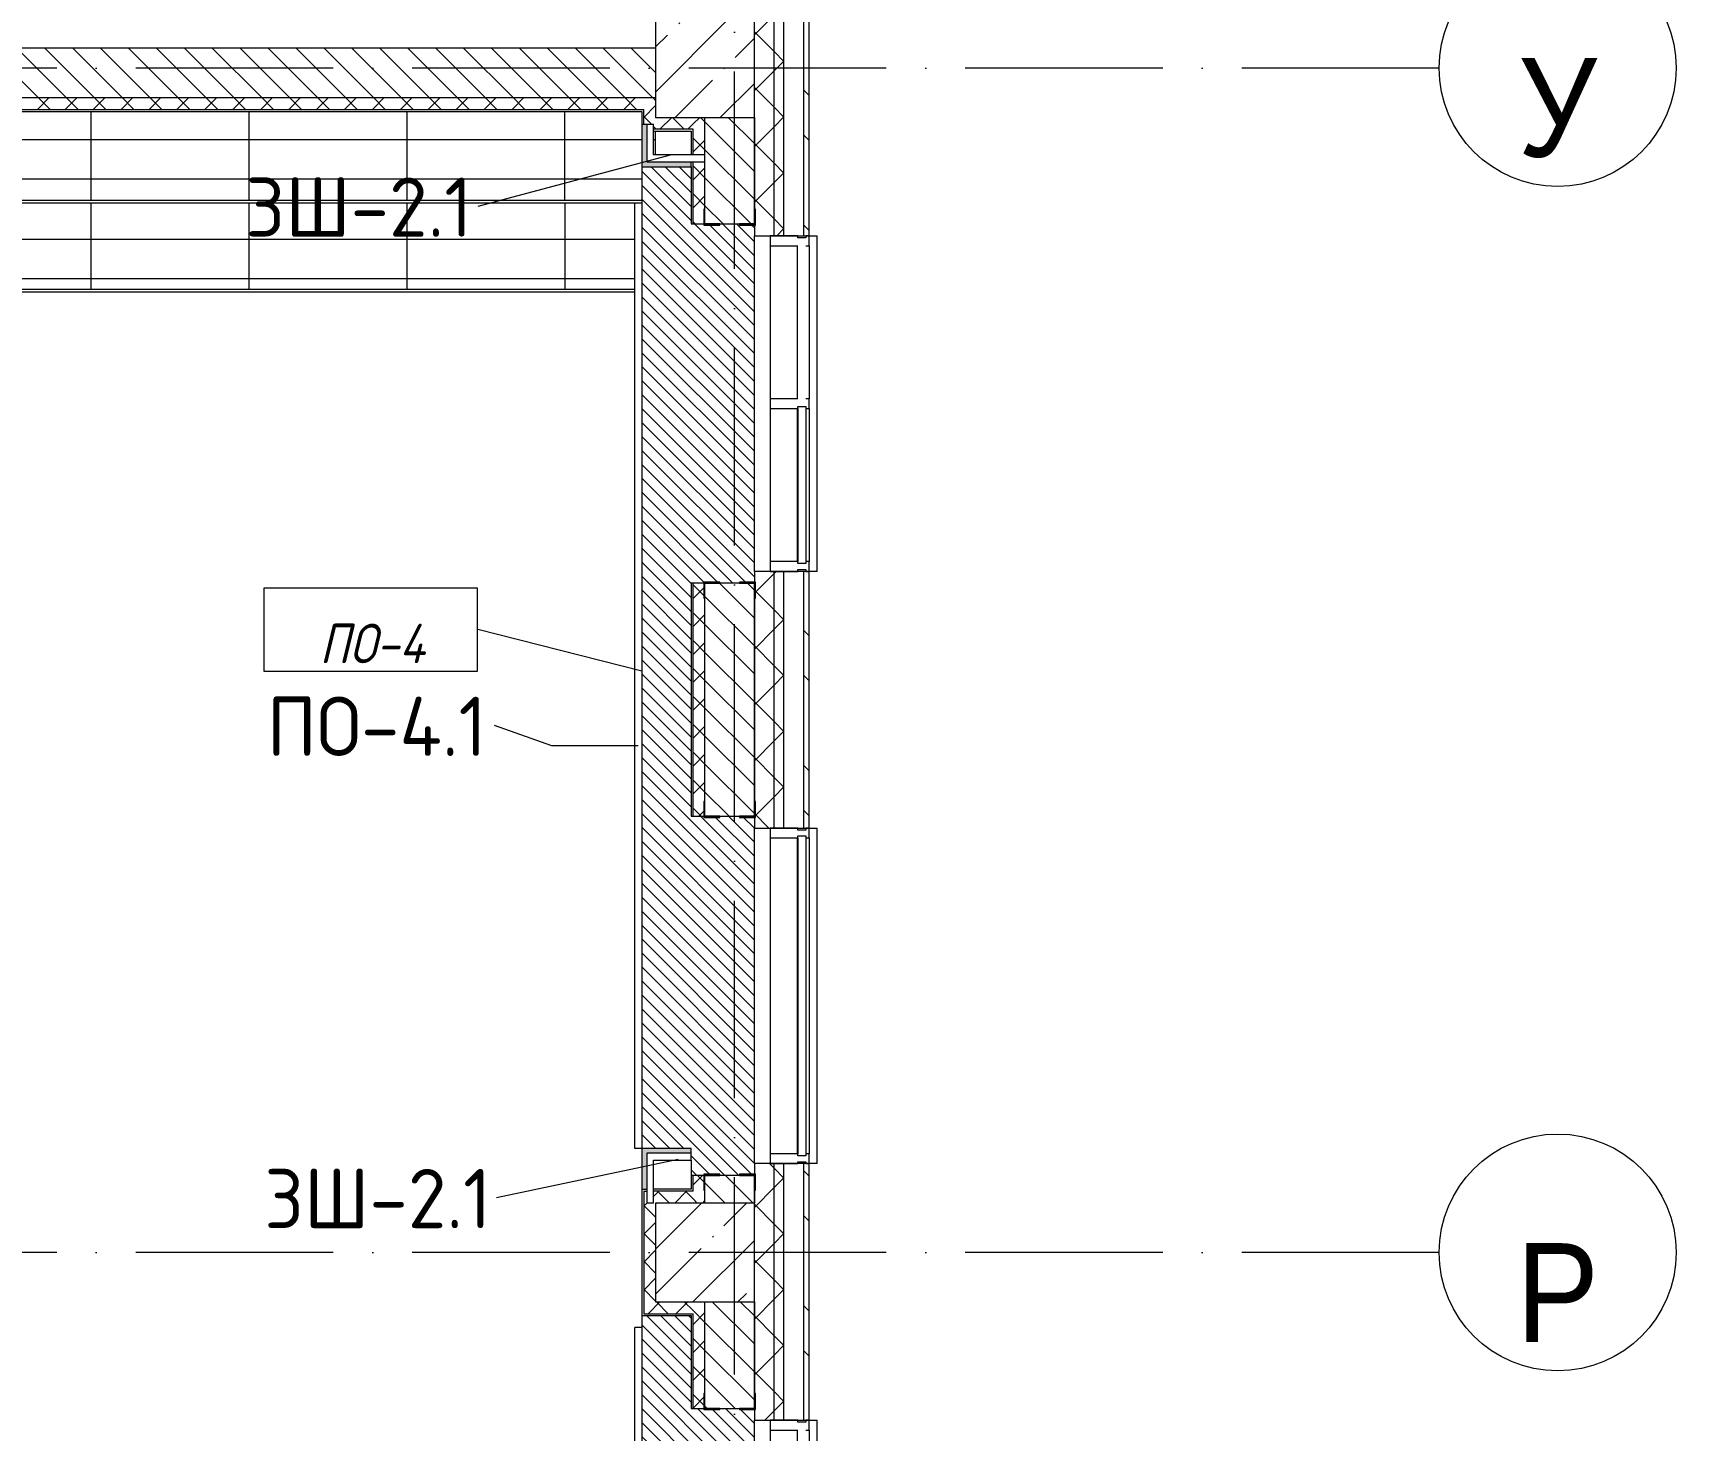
# Model space of a CAD drawing. Header units: millimetres. Extents: x -6467 to 106027, y -7090 to 195095.
# Drawn here: x 97596 to 105918, y 27431 to 34509 of the extents above; entities that cross this region are included whole.
import ezdxf

# ---------------------------------------------------------------- set-up
doc = ezdxf.new("R2010")
doc.units = ezdxf.units.MM
doc.linetypes.add('50_200_ШТРИХ_1Т_ш5_п1_п1_', pattern=[1400, 1000, -200, 0, -200])
for name, color, linetype, lineweight in [('A-FLOR', 7, 'Continuous', 9), ('A-FLOR-IDEN', 7, 'Continuous', 9), ('A-GLAZ', 7, 'Continuous', 5), ('A-GLAZ-CWMG', 7, 'Continuous', 9), ('A-GLAZ-CWMG-1', 7, 'Continuous', 20), ('A-WALL', 7, 'Continuous', 5), ('A-WALL-FNSH-1', 7, 'Continuous', 5), ('A-WALL-IDEN', 7, 'Continuous', 9), ('I-WALL', 7, 'Continuous', 5), ('S-COLS', 7, 'Continuous', 9), ('S-COLS-1', 7, 'Continuous', 5)]:
    doc.layers.add(name, color=color, linetype=linetype, lineweight=lineweight)
for name, color, linetype, lineweight, true_color in [('A-FLOR-PATT-1', 7, 'Continuous', 5, 0xd61c12), ('A-FLOR-PATT-6', 7, 'Continuous', 5, 0x3f3f3f), ('A-GENM-1', 7, 'Continuous', 9, 0xaaaaaa), ('A-GENM-2', 7, 'Continuous', 20, 0xaaaaaa), ('A-WALL-1', 7, 'Continuous', 5, 0x77b143), ('A-WALL-3', 7, 'Continuous', 5, 0x787878), ('Оси-1', 7, 'Continuous', 20, 0xaaaaaa), ('Оси-2', 7, 'Continuous', 9, 0xaaaaaa), ('Оси-3', 7, '50_200_ШТРИХ_1Т_ш5_п1_п1_', 9, 0xaaaaaa)]:
    doc.layers.add(name, color=color, linetype=linetype, lineweight=lineweight, true_color=true_color)
doc.styles.add('Arial', font='arial.ttf', dxfattribs={"width": 0.9, "height": 500})
doc.styles.add('GOST Common', font='', dxfattribs={"height": 300})
doc.styles.add('GOST Common_I', font='', dxfattribs={"width": 0.9, "height": 200})
doc.styles.get('GOST Common').set_extended_font_data('GOST Common')
doc.styles.get('GOST Common_I').set_extended_font_data('GOST Common', italic=True)
pattern_1 = [(135, (0, 0), (-70.71068, -70.71068), [])]
pattern_2 = [(45, (0, 0), (-141.42136, 141.42136), []), (135, (0, 0), (-141.42136, -141.42136), [])]
pattern_3 = [(45, (0, 0), (-70.71068, 70.71068), []), (135, (0, 0), (-70.71068, -70.71068), [])]

# ---------------------------------------------------------------- blocks, each defined once
blk = doc.blocks.new('BSC_Колонна _Прямоугольная - 500х500-V50-АИ_План этажа Радиаторы_2')
at = {"layer": 'S-COLS-1'}
h = blk.add_hatch(dxfattribs=at)
h.set_pattern_fill('FP_78', color=256, style=0, pattern_type=2)
h.set_pattern_definition([(45, (-101000, -34331.04), (-228.0985, 228.0985), []), (45, (-100771.9, -34331.04), (-228.0985, 228.0985), [403.225, -80.645, 6.706, -73.939])])
h.paths.add_polyline_path([(-172.7, -250), (250, -250), (250, 250), (-250, 250), (-250, -250)])
for p, q in [((250, 250), (-250, 250)), ((-250, 250), (-250, -250)), ((250, -250), (250, 250)), ((-250, -250), (250, -250))]:
    blk.add_line(p, q, dxfattribs=at)
blk = doc.blocks.new('BSC_Колонна _Прямоугольная - 500х500-V57-АИ_План этажа Радиаторы_2')
at = {"layer": 'S-COLS-1'}
h = blk.add_hatch(dxfattribs=at)
h.set_pattern_fill('FP_85', color=256, style=0, pattern_type=2)
h.set_pattern_definition([(45, (-101000, -28331.04), (-228.0985, 228.0985), []), (45, (-100771.9, -28331.04), (-228.0985, 228.0985), [403.225, -80.645, 6.706, -73.939])])
h.paths.add_polyline_path([(-172.7, -250), (250, -250), (250, 250), (-250, 250), (-250, -250)])
for p, q in [((250, 250), (-250, 250)), ((-250, 250), (-250, -250)), ((250, -250), (250, 250)), ((-250, -250), (250, -250))]:
    blk.add_line(p, q, dxfattribs=at)
blk = doc.blocks.new('Прямоугольный импост - Импост структурный с накладкой - 180мм-22437098-АИ_План этажа Радиаторы_2')
at = {"layer": 'A-GLAZ-CWMG-1'}
for p, q in [((-50, 0), (-50, 17)), ((-50, 17), (0, 17)), ((-40, 0), (-50, 0)), ((-40, -40), (-40, 0)), ((0, 0), (-10, 0)), ((-10, 0), (-10, -40)), ((0, 17), (0, 0)), ((-50, -180), (-50, -40)), ((-50, -40), (-40, -40)), ((-10, -40), (0, -40)), ((0, -40), (0, -180)), ((0, -180), (-50, -180))]:
    blk.add_line(p, q, dxfattribs=at)
blk = doc.blocks.new('Прямоугольный импост - Импост структурный с накладкой - 180мм-22437099-АИ_План этажа Радиаторы_2')
at = {"layer": 'A-GLAZ-CWMG-1'}
for p, q in [((0, 17), (-50, 17)), ((-50, 17), (-50, 0)), ((-50, 0), (-40, 0)), ((-40, 0), (-40, -40)), ((-10, -40), (-10, 0)), ((-10, 0), (0, 0)), ((0, 0), (0, 17)), ((-40, -40), (-50, -40)), ((-50, -40), (-50, -180)), ((0, -40), (-10, -40)), ((0, -180), (0, -40)), ((-50, -180), (0, -180))]:
    blk.add_line(p, q, dxfattribs=at)
blk = doc.blocks.new('Прямоугольный импост - Импост структурный с накладкой - 180мм-22437089-АИ_План этажа Радиаторы_2')
at = {"layer": 'A-GLAZ-CWMG'}
for p, q in [((47650, 55111), (46050, 55111)), ((47650, 54931), (46050, 54931)), ((47650, 54914), (46050, 54914))]:
    blk.add_line(p, q, dxfattribs=at)
blk = doc.blocks.new('Прямоугольный импост - Импост структурный с накладкой - 180мм-22437111-АИ_План этажа Радиаторы_2')
at = {"layer": 'A-GLAZ-CWMG-1'}
for p, q in [((-50, 0), (-50, 17)), ((-50, 17), (0, 17)), ((0, 0), (-10, 0)), ((-10, 0), (-10, -40)), ((0, 17), (0, 0)), ((-50, -180), (-50, -40)), ((-10, -40), (0, -40)), ((0, -40), (0, -180)), ((0, -180), (-50, -180))]:
    blk.add_line(p, q, dxfattribs=at)
blk = doc.blocks.new('Прямоугольный импост - Импост структурный с накладкой - 180мм-V232-АИ_План этажа Радиаторы_2')
at = {"layer": 'A-GLAZ-CWMG'}
for p, q in [((6637, 55111), (5862, 55111)), ((6637, 54914), (5862, 54914))]:
    blk.add_line(p, q, dxfattribs=at)
blk = doc.blocks.new('Прямоугольный импост - Импост структурный с накладкой - 180мм-V231-АИ_План этажа Радиаторы_2')
at = {"layer": 'A-GLAZ-CWMG'}
for p, q in [((49825, 55111), (49050, 55111)), ((49825, 54931), (49050, 54931)), ((49825, 54914), (49050, 54914))]:
    blk.add_line(p, q, dxfattribs=at)
blk = doc.blocks.new('Прямоугольный импост - Импост структурный с накладкой - 180мм-V237-АИ_План этажа Радиаторы_2')
at = {"layer": 'A-GLAZ-CWMG-1'}
for p, q in [((-25, 0), (-25, 17)), ((-25, 17), (25, 17)), ((-15, 0), (-25, 0)), ((-15, -40), (-15, 0)), ((25, 17), (25, 0)), ((-25, -180), (-25, -40)), ((-25, -40), (-15, -40)), ((25, -40), (25, -180)), ((25, -180), (-25, -180))]:
    blk.add_line(p, q, dxfattribs=at)
blk = doc.blocks.new('Прямоугольный импост - Импост структурный с накладкой - 180мм-22437157-АИ_План этажа Радиаторы_2')
at = {"layer": 'A-GLAZ-CWMG-1'}
for p, q in [((0, 17), (-50, 17)), ((-50, 17), (-50, 0)), ((-50, 0), (-40, 0)), ((-40, 0), (-40, -40)), ((-10, -40), (-10, 0)), ((-10, 0), (0, 0)), ((0, 0), (0, 17)), ((-40, -40), (-50, -40)), ((-50, -40), (-50, -180)), ((0, -40), (-10, -40)), ((0, -180), (0, -40)), ((-50, -180), (0, -180))]:
    blk.add_line(p, q, dxfattribs=at)
blk = doc.blocks.new('Фахверк _газобетон торцы_423 - Фахверк _газобетон торцы_-25576857-АИ_План этажа Радиаторы_2')
at = {"layer": 'A-GENM-2'}
for p, q in [((89406, 11134.7), (89325, 11134.7)), ((89325, 11134.7), (89325, 11128.7)), ((89325, 11128.7), (89400, 11128.7)), ((89400, 11128.7), (89400, 11053.7)), ((89406, 11053.7), (89406, 11134.7)), ((89400, 11053.7), (89406, 11053.7)), ((89400, 10953.7), (89400, 10878.7)), ((89406, 10953.7), (89400, 10953.7)), ((89406, 10872.7), (89406, 10953.7)), ((89400, 10878.7), (89325, 10878.7)), ((89325, 10878.7), (89325, 10872.7)), ((89325, 10872.7), (89406, 10872.7))]:
    blk.add_line(p, q, dxfattribs=at)
blk = doc.blocks.new('Фахверк _газобетон торцы_424 - Фахверк _газобетон торцы_-25576883-АИ_План этажа Радиаторы_2')
at = {"layer": 'A-GENM-2'}
for p, q in [((89406, 11134.7), (89325, 11134.7)), ((89325, 11134.7), (89325, 11128.7)), ((89325, 11128.7), (89400, 11128.7)), ((89400, 11128.7), (89400, 11053.7)), ((89406, 11053.7), (89406, 11134.7)), ((89400, 11053.7), (89406, 11053.7)), ((89400, 10953.7), (89400, 10878.7)), ((89406, 10953.7), (89400, 10953.7)), ((89406, 10872.7), (89406, 10953.7)), ((89400, 10878.7), (89325, 10878.7)), ((89325, 10878.7), (89325, 10872.7)), ((89325, 10872.7), (89406, 10872.7))]:
    blk.add_line(p, q, dxfattribs=at)
blk = doc.blocks.new('Фахверк _газобетон торцы_425 - Фахверк _газобетон торцы_-25576903-АИ_План этажа Радиаторы_2')
at = {"layer": 'A-GENM-2'}
for p, q in [((89406, 11134.7), (89325, 11134.7)), ((89325, 11134.7), (89325, 11128.7)), ((89325, 11128.7), (89400, 11128.7)), ((89400, 11128.7), (89400, 11053.7)), ((89406, 11053.7), (89406, 11134.7)), ((89400, 11053.7), (89406, 11053.7)), ((89400, 10953.7), (89400, 10878.7)), ((89406, 10953.7), (89400, 10953.7)), ((89406, 10872.7), (89406, 10953.7)), ((89400, 10878.7), (89325, 10878.7)), ((89325, 10878.7), (89325, 10872.7)), ((89325, 10872.7), (89406, 10872.7))]:
    blk.add_line(p, q, dxfattribs=at)
blk = doc.blocks.new('Фахверк _газобетон торцы_426 - Фахверк _газобетон торцы_-25576929-АИ_План этажа Радиаторы_2')
at = {"layer": 'A-GENM-2'}
for p, q in [((89406, 11134.7), (89325, 11134.7)), ((89325, 11134.7), (89325, 11128.7)), ((89325, 11128.7), (89400, 11128.7)), ((89400, 11128.7), (89400, 11053.7)), ((89406, 11053.7), (89406, 11134.7)), ((89400, 11053.7), (89406, 11053.7)), ((89400, 10953.7), (89400, 10878.7)), ((89406, 10953.7), (89400, 10953.7)), ((89406, 10872.7), (89406, 10953.7)), ((89400, 10878.7), (89325, 10878.7)), ((89325, 10878.7), (89325, 10872.7)), ((89325, 10872.7), (89406, 10872.7))]:
    blk.add_line(p, q, dxfattribs=at)
blk = doc.blocks.new('Фахверк _газобетон торцы_427 - Фахверк _газобетон торцы_-25576949-АИ_План этажа Радиаторы_2')
at = {"layer": 'A-GENM-2'}
for p, q in [((89406, 11134.7), (89325, 11134.7)), ((89325, 11134.7), (89325, 11128.7)), ((89325, 11128.7), (89400, 11128.7)), ((89400, 11128.7), (89400, 11053.7)), ((89406, 11053.7), (89406, 11134.7)), ((89400, 11053.7), (89406, 11053.7)), ((89400, 10953.7), (89400, 10878.7)), ((89406, 10953.7), (89400, 10953.7)), ((89406, 10872.7), (89406, 10953.7)), ((89400, 10878.7), (89325, 10878.7)), ((89325, 10878.7), (89325, 10872.7)), ((89325, 10872.7), (89406, 10872.7))]:
    blk.add_line(p, q, dxfattribs=at)
blk = doc.blocks.new('Отлив_СКБ - Отлив витража-V390-АИ_План этажа Радиаторы_2')
at = {"layer": 'A-GLAZ'}
for p, q in [((0, 59), (0, 100)), ((1700, 100), (0, 100)), ((1700, 100), (1700, 59)), ((875, 2), (1650, 2)), ((825, 0), (50, 0)), ((1650, 0), (875, 0))]:
    blk.add_line(p, q, dxfattribs=at)
blk = doc.blocks.new('Отлив_СКБ - Отлив витража-V389-АИ_План этажа Радиаторы_2')
at = {"layer": 'A-GLAZ'}
for p, q in [((0, 59), (0, 100)), ((1700, 100), (0, 100)), ((1700, 100), (1700, 59)), ((50, 2), (1650, 2)), ((1650, 0), (50, 0))]:
    blk.add_line(p, q, dxfattribs=at)
blk = doc.blocks.new('Ось сетки - Круг_Ø6_00__ISO-2_5_0_9K_-17386508-АИ_План этажа Радиаторы_2')
at = {"layer": 'Оси-1'}
blk.add_circle((0, 0), 3, dxfattribs=at)
blk = doc.blocks.new('AAR_СКБ_Марка_Перекрытия_1 мм - Марка пола-27961726-АИ_План этажа Радиаторы_2')
at = {"layer": 'A-FLOR-IDEN'}
for p, q in [((2.723, 2.101), (-2.69, 2.101)), ((-2.69, 2.101), (-2.69, 0)), ((2.723, 0), (2.723, 2.101)), ((-2.69, 0), (2.723, 0))]:
    blk.add_line(p, q, dxfattribs=at)

msp = doc.modelspace()

# ---------------------------------------------------------------- hatches: boundary and pattern name
at = {"layer": 'A-FLOR-PATT-1'}
h = msp.add_hatch(dxfattribs=at)
h.set_pattern_fill('FP_303', color=256, style=0, pattern_type=2)
h.set_pattern_definition([(315, (100965, 31331.04), (35.3553, 35.3553), [])])
h.paths.add_polyline_path([(101175, 28721), (101175, 28727), (101250, 28727), (101248.9, 30535), (101175, 30535), (101175, 30541), (101075, 30541), (101075, 30535), (100994, 30535), (100994, 30541), (100930, 30541), (100930, 31721), (100994, 31721), (100994, 31727), (101075, 31727), (101075, 31721), (101175, 31721), (101175, 31727), (101250, 31727), (101250, 33535), (101175, 33535), (101175, 33541), (101075, 33541), (101075, 33535), (100994, 33535), (100994, 33541), (100930, 33541), (100930, 33831), (100680, 33831), (100680, 28858.3), (100930, 28858.3), (100930, 28721), (100994, 28721), (100994, 28727), (101075, 28727), (101075, 28721)])
h = msp.add_hatch(dxfattribs=at)
h.set_pattern_fill('FP_302', color=256, style=0, pattern_type=2)
h.set_pattern_definition([(315, (100965, 26831.04), (35.3553, 35.3553), [])])
h.paths.add_polyline_path([(101175, 25721), (101175, 25727), (101250, 25727), (101248.9, 27535), (101175, 27535), (101175, 27541), (101075, 27541), (101075, 27535), (100994, 27535), (100994, 27541), (100930, 27541), (100930, 28011), (100680, 28011), (100680, 25843.2), (100930, 25843.2), (100930, 25721), (100994, 25721), (100994, 25727), (101075, 25727), (101075, 25721)])
at = {"layer": 'A-FLOR-PATT-6'}
h = msp.add_hatch(dxfattribs=at)
h.set_pattern_fill('FP_386', color=256, style=0, pattern_type=2)
h.set_pattern_definition([(90, (47490.8, -52631.46), (-800, 5e-14), []), (180, (47490.77, -52631.46), (-2e-14, -200), [])])
h.paths.add_polyline_path([(99996.8, 33661), (100680, 33661), (100680, 34111), (94690, 34111), (94690, 33661), (99166.3, 33661)])
h.paths.add_polyline_path([(100750, 33891), (100750, 34011), (100740, 34011), (100740, 33891)])
h = msp.add_hatch(dxfattribs=at)
h.set_pattern_fill('FP_384', color=256, style=0, pattern_type=2)
h.set_pattern_definition([(270, (139491.8, 41863.8), (800, 5e-14), []), (0, (139491.8, 41863.83), (0, 200), [])])
h.paths.add_polyline_path([(100645, 33211), (100645, 33646), (94690, 33646), (94690, 33211), (99166.3, 33211)])
at = {"layer": 'A-WALL'}
h = msp.add_hatch(dxfattribs=at)
h.set_pattern_fill('FP_125', color=256, style=0, pattern_type=2)
h.set_pattern_definition(pattern_2)
h.paths.add_polyline_path([(101350, -2019), (101350, -1129), (101250, -1129), (101250, -2019)])
h.paths.add_polyline_path([(101350, 571), (101350, 1766), (101250, 1766), (101250, 571)])
h.paths.add_polyline_path([(101250, 3466), (101350, 3466), (101350, 4766), (101250, 4766), (101250, 3911.6)])
h.paths.add_polyline_path([(101350, 6466), (101350, 7781), (101250, 7781), (101250, 6466)])
h.paths.add_polyline_path([(101250, 9481), (101350, 9481), (101350, 10781), (101250, 10781), (101250, 9543)])
h.paths.add_polyline_path([(101350, 12481), (101350, 13781), (101250, 13781), (101250, 12481)])
h.paths.add_polyline_path([(101350, 15481), (101350, 16781), (101250, 16781), (101250, 15481)])
h.paths.add_polyline_path([(101250, 18481), (101350, 18481), (101350, 19781), (101250, 19781), (101250, 18694.1)])
h.paths.add_polyline_path([(101350, 21481), (101350, 22781), (101250, 22781), (101250, 21481)])
h.paths.add_polyline_path([(101350, 24481), (101350, 25781), (101250, 25781), (101250, 24481)])
h.paths.add_polyline_path([(101350, 27481), (101350, 28781), (101250, 28781), (101250, 27481)])
h.paths.add_polyline_path([(101350, 30481), (101350, 31781), (101250, 31781), (101250, 30481)])
h.paths.add_polyline_path([(101250, 33481), (101350, 33481), (101350, 34781), (101250, 34781), (101250, 34081)])
h.paths.add_polyline_path([(101250, 36481), (101350, 36481), (101350, 37881), (101250, 37881), (101250, 36996.3)])
h.paths.add_polyline_path([(101350, 39581), (101350, 40671), (101250, 40671), (101250, 39581)])
h.paths.add_polyline_path([(101350, 42371), (101350, 43781), (101250, 43781), (101250, 42371)])
h.paths.add_polyline_path([(101350, 45481), (101350, 47071), (101250, 47071), (101250, 45481)])
h = msp.add_hatch(dxfattribs=at)
h.set_pattern_fill('FP_125', color=256, style=0, pattern_type=2)
h.set_pattern_definition(pattern_2)
h.paths.add_polyline_path([(101350, -2069), (101400, -2069), (101400, -1129), (101350, -1129), (101350, -2019)])
h.paths.add_polyline_path([(101400, 571), (101400, 1766), (101350, 1766), (101350, 571)])
h.paths.add_polyline_path([(101400, 3466), (101400, 4766), (101350, 4766), (101350, 3466)])
h.paths.add_polyline_path([(101350, 6466), (101400, 6466), (101400, 7781), (101350, 7781), (101350, 6727.3)])
h.paths.add_polyline_path([(101350, 9481), (101400, 9481), (101400, 10781), (101350, 10781), (101350, 9543)])
h.paths.add_polyline_path([(101400, 12481), (101400, 13781), (101350, 13781), (101350, 12481)])
h.paths.add_polyline_path([(101400, 15481), (101400, 16781), (101350, 16781), (101350, 15481)])
h.paths.add_polyline_path([(101350, 18481), (101400, 18481), (101400, 19781), (101350, 19781), (101350, 18694.1)])
h.paths.add_polyline_path([(101350, 21481), (101400, 21481), (101400, 22781), (101350, 22781), (101350, 21509.8)])
h.paths.add_polyline_path([(101400, 24481), (101400, 25781), (101350, 25781), (101350, 24481)])
h.paths.add_polyline_path([(101350, 27481), (101400, 27481), (101400, 28781), (101350, 28781), (101350, 27845.2)])
h.paths.add_polyline_path([(101350, 30481), (101400, 30481), (101400, 31781), (101350, 31781), (101350, 30660.9)])
h.paths.add_polyline_path([(101400, 33481), (101400, 34781), (101350, 34781), (101350, 33481)])
h.paths.add_polyline_path([(101400, 36481), (101400, 37881), (101350, 37881), (101350, 36481)])
h.paths.add_polyline_path([(101400, 39581), (101400, 40671), (101350, 40671), (101350, 39581)])
h.paths.add_polyline_path([(101400, 42371), (101400, 43781), (101350, 43781), (101350, 42371)])
h.paths.add_polyline_path([(101350, 45481), (101400, 45481), (101400, 47071), (101350, 47071), (101350, 46147.4)])
at = {"layer": 'A-WALL-1'}
for points in [[(100705, 33856), (100705, 34046), (100680, 34046), (100680, 33856)], [(100930, 33831), (100930, 33856), (100680, 33856), (100680, 33831), (100827.3, 33831)], [(100705, 28651), (100705, 28858.3), (100680, 28858.3), (100680, 28651), (100690, 28651)], [(100705, 28833.3), (100930, 28833.3), (100930, 28858.3), (100705, 28858.3)]]:
    msp.add_hatch(color=256, dxfattribs=at).paths.add_polyline_path(points)
at = {"layer": 'A-WALL-3'}
h = msp.add_hatch(dxfattribs=at)
h.set_pattern_fill('FP_124', color=256, style=0, pattern_type=2)
h.set_pattern_definition([(135, (0, 0), (-342.1478, -342.1478), []), (135, (228.1, 0), (-342.1478, -342.1478), [])])
h.paths.add_polyline_path([(101500, -2196), (101527, -2196), (101527, -1129), (101500, -1129), (101500, -2169)])
h.paths.add_polyline_path([(101527, 571), (101527, 1766), (101500, 1766), (101500, 571)])
h.paths.add_polyline_path([(101500, 3466), (101527, 3466), (101527, 4766), (101500, 4766), (101500, 3911.6)])
h.paths.add_polyline_path([(101527, 6466), (101527, 7781), (101500, 7781), (101500, 6466)])
h.paths.add_polyline_path([(101500, 9481), (101527, 9481), (101527, 10781), (101500, 10781), (101500, 9543)])
h.paths.add_polyline_path([(101527, 12481), (101527, 13781), (101500, 13781), (101500, 12481)])
h.paths.add_polyline_path([(101527, 15481), (101527, 16781), (101500, 16781), (101500, 15481)])
h.paths.add_polyline_path([(101527, 18481), (101527, 19781), (101500, 19781), (101500, 18481)])
h.paths.add_polyline_path([(101527, 21481), (101527, 22781), (101500, 22781), (101500, 21481)])
h.paths.add_polyline_path([(101527, 24481), (101527, 25781), (101500, 25781), (101500, 24481)])
h.paths.add_polyline_path([(101527, 27481), (101527, 28781), (101500, 28781), (101500, 27481)])
h.paths.add_polyline_path([(101527, 30481), (101527, 31781), (101500, 31781), (101500, 30481)])
h.paths.add_polyline_path([(101500, 33481), (101527, 33481), (101527, 34781), (101500, 34781), (101500, 34180.6)])
h.paths.add_polyline_path([(101527, 36481), (101527, 37881), (101500, 37881), (101500, 36481)])
h.paths.add_polyline_path([(101527, 39581), (101527, 40671), (101500, 40671), (101500, 39581)])
h.paths.add_polyline_path([(101527, 42371), (101527, 43781), (101500, 43781), (101500, 42371)])
h.paths.add_polyline_path([(101527, 45481), (101527, 47071), (101500, 47071), (101500, 45481)])
h = msp.add_hatch(dxfattribs=at)
h.set_pattern_fill('FP_52', color=256, style=0, pattern_type=2)
h.set_pattern_definition(pattern_3)
h.paths.add_polyline_path([(99996.8, 34121), (100690, 34121), (100690, 34181), (93930, 34181), (93930, 34121), (99166.3, 34121)])
h = msp.add_hatch(dxfattribs=at)
h.set_pattern_fill('FP_52', color=256, style=0, pattern_type=2)
h.set_pattern_definition(pattern_3)
h.paths.add_polyline_path([(100690, 34046), (100750, 34046), (100750, 34181), (100690, 34180.6), (100690, 34121)])
h = msp.add_hatch(dxfattribs=at)
h.set_pattern_fill('FP_52', color=256, style=0, pattern_type=2)
h.set_pattern_definition(pattern_3)
h.paths.add_polyline_path([(100940, 34021), (100940, 34081), (100750, 34081), (100750, 34046), (100740, 34046), (100740, 34021), (100930, 34021)])
h = msp.add_hatch(dxfattribs=at)
h.set_pattern_fill('FP_52', color=256, style=0, pattern_type=2)
h.set_pattern_definition(pattern_3)
h.paths.add_polyline_path([(101000, 28581), (101000, 28721), (100940, 28721), (100940, 28581)])
h.paths.add_polyline_path([(100940, 30541), (101000, 30541), (101000, 31721), (100940, 31721), (100940, 30660.9)])
h.paths.add_polyline_path([(101000, 33541), (101000, 33856), (100940, 33856), (100940, 33541)])
h.paths.add_polyline_path([(101000, 33891), (101000, 34081), (100940, 34081), (100940, 33891)])
h = msp.add_hatch(dxfattribs=at)
h.set_pattern_fill('FP_52', color=256, style=0, pattern_type=2)
h.set_pattern_definition(pattern_3)
h.paths.add_polyline_path([(100750, 28081), (100750, 28641), (100740, 28641), (100740, 28581), (100705, 28581), (100705, 28641), (100690, 28641), (100690, 28081)])
h = msp.add_hatch(dxfattribs=at)
h.set_pattern_fill('FP_52', color=256, style=0, pattern_type=2)
h.set_pattern_definition(pattern_3)
h.paths.add_polyline_path([(100940, 28581), (100940, 28641), (100750, 28641), (100750, 28581), (100930, 28581)])
h = msp.add_hatch(dxfattribs=at)
h.set_pattern_fill('FP_52', color=256, style=0, pattern_type=2)
h.set_pattern_definition(pattern_3)
h.paths.add_polyline_path([(100827.3, 28021), (100940, 28021), (100940, 28081), (100690, 28081), (100690, 28021), (100750, 28021)])
h = msp.add_hatch(dxfattribs=at)
h.set_pattern_fill('FP_52', color=256, style=0, pattern_type=2)
h.set_pattern_definition(pattern_3)
h.paths.add_polyline_path([(101000, 25581), (101000, 25721), (100940, 25721), (100940, 25581)])
h.paths.add_polyline_path([(100940, 27541), (101000, 27541), (101000, 28081), (100940, 28081), (100940, 27845.2)])
at = {"layer": 'I-WALL'}
h = msp.add_hatch(dxfattribs=at)
h.set_pattern_fill('FP_2', color=256, style=0, pattern_type=2)
h.set_pattern_definition(pattern_1)
h.paths.add_polyline_path([(101000, 16581), (101250, 16582.3), (101250, 16721), (101000, 16721), (101000, 16582.3)])
h.paths.add_polyline_path([(101250, 18541), (101250, 19081), (101000, 19081), (101000, 18541), (101242.6, 18541)])
h.paths.add_polyline_path([(101242.6, 19581), (101250, 19581), (101250, 19721), (101000, 19721), (101000, 19581), (101220.3, 19581)])
h.paths.add_polyline_path([(101000, 21541), (101250, 21541), (101250, 22721), (101000, 22721), (101000, 22213.8)])
h.paths.add_polyline_path([(101000, 24541), (101250, 24541), (101250, 24890), (101000, 24890), (101000, 24865)])
h.paths.add_polyline_path([(101000, 24925), (101250, 24925), (101250, 25081), (101000, 25081), (101000, 25029.5)])
h.paths.add_polyline_path([(101000, 25581), (101250, 25581), (101250, 25721), (101000, 25721)])
h.paths.add_polyline_path([(101250, 27541), (101250, 28081), (101000, 28081), (101000, 27541), (101242.6, 27541)])
h.paths.add_polyline_path([(101195.3, 28581), (101250, 28581), (101250, 28721), (101000, 28721), (101000, 28581)])
h.paths.add_polyline_path([(101242.6, 30541), (101250, 30541), (101250, 31721), (101000, 31721), (101000, 30541)])
h.paths.add_polyline_path([(101000, 33541), (101250, 33541), (101250, 34081), (101000, 34081), (101000, 33828.6)])
h.paths.add_polyline_path([(101195.3, 34581), (101250, 34581), (101250, 34721), (101000, 34721), (101000, 34581), (101185.2, 34581)])
h.paths.add_polyline_path([(101000, 36541), (101250, 36541), (101250, 37081), (101000, 37081), (101000, 36996.3)])
h.paths.add_polyline_path([(101029.9, 37581), (101250, 37581), (101250, 37722.1), (101000, 37722.1), (101000, 37581)])
h.paths.add_polyline_path([(101242.6, 37757.1), (101250, 37757.1), (101250, 37821), (101000, 37821), (101000, 37757.1)])
h.paths.add_polyline_path([(101000, 39641), (101250, 39641), (101250, 40612.8), (101000, 40612.8), (101000, 39812)])
h.paths.add_polyline_path([(101153.3, 42931), (101250, 42931), (101250, 43721), (101000, 43721), (101000, 42931)])
h.paths.add_polyline_path([(101250, 45541), (101250, 46281), (101000, 46281), (101000, 45541)])
h = msp.add_hatch(dxfattribs=at)
h.set_pattern_fill('FP_2', color=256, style=0, pattern_type=2)
h.set_pattern_definition(pattern_1)
h.paths.add_polyline_path([(99996.8, 34181), (100750, 34181), (100750, 34431), (93750, 34431), (93750, 34181), (99166.3, 34181)])

# ---------------------------------------------------------------- linework, layer by layer
at = {"layer": 'A-FLOR'}
for p, q in [((100750, 33891), (100750, 34011)), ((100680, 33831), (100680, 28858.3)), ((93940, 33661), (100680, 33661)), ((101250, 31781), (101250, 33481)), ((93940, 33211), (100645, 33211)), ((101250, 28781), (101250, 30481)), ((100930, 28798.3), (100930, 28721)), ((100680, 28011), (100680, 25843.2)), ((101250, 25781), (101250, 27481))]:
    msp.add_line(p, q, dxfattribs=at)
at = {"layer": 'A-FLOR-IDEN'}
msp.add_line((100680, 31276), (99849, 31486.2), dxfattribs=at)
at = {"layer": 'A-WALL'}
for p, q in [((101350, 33481), (101350, 34781)), ((101400, 33481), (101400, 34781)), ((101500, 33481), (101500, 34781)), ((100750, 34431), (93750, 34431)), ((93750, 34181), (100750, 34181)), ((93930, 34121), (100690, 34121)), ((100690, 34046), (100690, 34121)), ((100680, 34046), (100740, 34046)), ((100705, 34046), (100705, 33856)), ((100740, 33891), (100740, 34046)), ((101000, 33541), (101000, 34081)), ((101250, 33541), (101250, 34081)), ((100940, 34021), (100740, 34021)), ((100940, 33891), (100940, 34021)), ((101000, 33891), (100740, 33891)), ((100705, 33856), (101000, 33856)), ((100930, 33831), (100930, 33856)), ((100940, 33541), (100940, 33856)), ((100645, 28858.3), (100645, 33646)), ((100940, 33541), (101250, 33541)), ((100940, 30541), (100940, 31721)), ((101250, 31721), (100940, 31721)), ((101000, 30541), (101000, 31721)), ((101250, 30541), (101250, 31721)), ((101350, 30481), (101350, 31781)), ((101400, 30481), (101400, 31781)), ((101500, 30481), (101500, 31781)), ((100940, 30541), (101250, 30541)), ((100680, 28858.3), (100645, 28858.3)), ((100705, 28833.3), (100705, 28581)), ((100930, 28833.3), (100705, 28833.3)), ((100740, 28581), (100740, 28798.3)), ((100740, 28798.3), (100930, 28798.3)), ((100930, 28798.3), (100930, 28833.3)), ((100940, 28641), (100940, 28721)), ((101250, 28721), (100940, 28721)), ((101000, 28581), (101000, 28721)), ((101250, 28581), (101250, 28721)), ((101350, 27481), (101350, 28781)), ((101400, 27481), (101400, 28781)), ((101500, 27481), (101500, 28781)), ((100680, 28651), (100705, 28651)), ((100690, 28641), (100690, 28021)), ((100690, 28641), (100705, 28641)), ((100940, 28641), (100740, 28641)), ((100740, 28581), (100705, 28581)), ((101000, 27541), (101000, 28081)), ((101250, 27541), (101250, 28081)), ((100690, 28021), (100940, 28021)), ((100940, 27541), (100940, 28021)), ((100645, 25843.2), (100645, 27951)), ((100680, 27951), (100645, 27951)), ((100940, 27541), (101250, 27541))]:
    msp.add_line(p, q, dxfattribs=at)
at = {"layer": 'A-WALL-FNSH-1'}
for p, q in [((101527, 33481), (101527, 34781)), ((93940, 34111), (100680, 34111)), ((100680, 34111), (100680, 33831)), ((101250, 34081), (101250, 33481)), ((100740, 34011), (100930, 34011)), ((100930, 34011), (100930, 33891)), ((100680, 33831), (100930, 33831)), ((100930, 33831), (100930, 33541)), ((100930, 33541), (100940, 33541)), ((101250, 33481), (101527, 33481)), ((100930, 31721), (100930, 30541)), ((100940, 31721), (100930, 31721)), ((101250, 31781), (101250, 30481)), ((101527, 31781), (101250, 31781)), ((101527, 30481), (101527, 31781)), ((100930, 30541), (100940, 30541)), ((101250, 30481), (101527, 30481)), ((100680, 28858.3), (100680, 28011)), ((100930, 28858.3), (100680, 28858.3)), ((100930, 28833.3), (100930, 28858.3)), ((100930, 28721), (100930, 28651)), ((100940, 28721), (100930, 28721)), ((101250, 28781), (101250, 28581)), ((101527, 28781), (101250, 28781)), ((101527, 27481), (101527, 28781)), ((100930, 28651), (100740, 28651)), ((101250, 28081), (101250, 27481)), ((100680, 28011), (100930, 28011)), ((100930, 28011), (100930, 27541)), ((100930, 27541), (100940, 27541)), ((101250, 27481), (101527, 27481))]:
    msp.add_line(p, q, dxfattribs=at)
at = {"layer": 'A-WALL-IDEN'}
for p, q in [((100824.2, 33890), (99849, 33629.6)), ((100224.5, 30897.6), (99934.3, 30999.7)), ((100662.5, 30897.6), (100224.5, 30897.6)), ((100863.7, 28802.6), (99944.3, 28607.6))]:
    msp.add_line(p, q, dxfattribs=at)
at = {"layer": 'I-WALL'}
for p, q in [((100680, 33646), (93940, 33646)), ((100645, 33196), (93940, 33196))]:
    msp.add_line(p, q, dxfattribs=at)
at = {"layer": 'Оси-3'}
for p, q in [((101150, -5889.7), (101150, 91281)), ((104718, 34331), (92940, 34331)), ((104718, 28331), (91979.1, 28331))]:
    msp.add_line(p, q, dxfattribs=at)

# ---------------------------------------------------------------- block references
at = {"layer": 'A-FLOR-IDEN', "xscale": 199.9999999999999, "yscale": 199.9999999999999, "zscale": 199.9999999999999}
msp.add_blockref('AAR_СКБ_Марка_Перекрытия_1 мм - Марка пола-27961726-АИ_План этажа Радиаторы_2', (99304.3, 31276), dxfattribs=at)
at = {"layer": 'A-GENM-1'}
for name, p, rotation in [('Фахверк _газобетон торцы_427 - Фахверк _газобетон торцы_-25576949-АИ_План этажа Радиаторы_2', (90121.3, 122941), 270.0000000000004), ('Фахверк _газобетон торцы_426 - Фахверк _газобетон торцы_-25576929-АИ_План этажа Радиаторы_2', (112128.7, -57679), 90.00000000000006), ('Фахверк _газобетон торцы_425 - Фахверк _газобетон торцы_-25576903-АИ_План этажа Радиаторы_2', (90121.3, 119941), 270.0000000000004), ('Фахверк _газобетон торцы_424 - Фахверк _газобетон торцы_-25576883-АИ_План этажа Радиаторы_2', (112128.7, -60679), 90.00000000000006), ('Фахверк _газобетон торцы_423 - Фахверк _газобетон торцы_-25576857-АИ_План этажа Радиаторы_2', (90121.3, 116941), 270.0000000000004)]:
    msp.add_blockref(name, p, dxfattribs=dict(at, rotation=rotation))
at = {"layer": 'A-GLAZ', "rotation": 269.9999999999995}
for name, p in [('Отлив_СКБ - Отлив витража-V390-АИ_План этажа Радиаторы_2', (101468, 33481)), ('Отлив_СКБ - Отлив витража-V389-АИ_План этажа Радиаторы_2', (101468, 30481)), ('Отлив_СКБ - Отлив витража-V390-АИ_План этажа Радиаторы_2', (101468, 27481))]:
    msp.add_blockref(name, p, dxfattribs=at)
at = {"layer": 'A-GLAZ-CWMG', "extrusion": (0, 0, -1), "rotation": 90.00000000000169}
for name, p in [('Прямоугольный импост - Импост структурный с накладкой - 180мм-22437111-АИ_План этажа Радиаторы_2', (-101510, 33481)), ('Прямоугольный импост - Импост структурный с накладкой - 180мм-V237-АИ_План этажа Радиаторы_2', (-101510, 32631)), ('Прямоугольный импост - Импост структурный с накладкой - 180мм-22437098-АИ_План этажа Радиаторы_2', (-101510, 30481)), ('Прямоугольный импост - Импост структурный с накладкой - 180мм-22437111-АИ_План этажа Радиаторы_2', (-101510, 27481))]:
    msp.add_blockref(name, p, dxfattribs=at)
at = {"layer": 'A-GLAZ-CWMG'}
for name, p, rotation in [('Прямоугольный импост - Импост структурный с накладкой - 180мм-V232-АИ_План этажа Радиаторы_2', (156441, 26794), 89.99999999999942), ('Прямоугольный импост - Импост структурный с накладкой - 180мм-V231-АИ_План этажа Радиаторы_2', (156441, -17219), 90.00000000000058), ('Прямоугольный импост - Импост структурный с накладкой - 180мм-22437157-АИ_План этажа Радиаторы_2', (101510, 31781), 269.9999999999984), ('Прямоугольный импост - Импост структурный с накладкой - 180мм-22437089-АИ_План этажа Радиаторы_2', (156441, -17219), 90), ('Прямоугольный импост - Импост структурный с накладкой - 180мм-22437099-АИ_План этажа Радиаторы_2', (101510, 28781), 269.9999999999984), ('Прямоугольный импост - Импост структурный с накладкой - 180мм-V232-АИ_План этажа Радиаторы_2', (156441, 20794), 89.99999999999942)]:
    msp.add_blockref(name, p, dxfattribs=dict(at, rotation=rotation))
at = {"layer": 'S-COLS'}
for name, p in [('BSC_Колонна _Прямоугольная - 500х500-V50-АИ_План этажа Радиаторы_2', (101000, 34331)), ('BSC_Колонна _Прямоугольная - 500х500-V57-АИ_План этажа Радиаторы_2', (101000, 28331))]:
    msp.add_blockref(name, p, dxfattribs=at)
at = {"layer": 'Оси-1', "xscale": 199.9999999999999, "yscale": 199.9999999999999, "zscale": 199.9999999999999, "rotation": 89.9999999999998}
for p in [(105318, 34331), (105318, 28331)]:
    msp.add_blockref('Ось сетки - Круг_Ø6_00__ISO-2_5_0_9K_-17386508-АИ_План этажа Радиаторы_2', p, dxfattribs=at)

# ---------------------------------------------------------------- texts
at = {"layer": 'A-FLOR-IDEN', "insert": (99314.5, 31415.8), "char_height": 200, "width": 572.4, "attachment_point": 5, "line_spacing_factor": 1.022766, "style": 'GOST Common_I'}
msp.add_mtext('\\pxqc,t0.9,1.8,2.7,3.6,4.5,5.4,6.3,7.2,8.1,9,9.9,10.8,11.7,12.6,13.5,14.4,15.3,16.2,17.1,18,18.9,19.8,20.7,21.6,22.5,23.4,24.3,25.2,26.1,27,27.9,28.8;{ПО-4}', dxfattribs=at)
at = {"layer": 'A-WALL-IDEN', "char_height": 300, "attachment_point": 2, "line_spacing_factor": 1.022766, "style": 'GOST Common'}
for s, insert, width in [('\\pxqc,t0.26667,0.53333,0.8,1.06667,1.33333,1.6,1.86667,2.13333,2.4,2.66667,2.93333,3.2,3.46667,3.73333,4,4.26667,4.53333,4.8,5.06667,5.33333,5.6,5.86667,6.13333,6.4,6.66667,6.93333,7.2,7.46667,7.73333,8,8.26667,8.53333;{ЗШ-2.1}', (99248, 33776.1), 1190), ('\\pxqc,t0.26667,0.53333,0.8,1.06667,1.33333,1.6,1.86667,2.13333,2.4,2.66667,2.93333,3.2,3.46667,3.73333,4,4.26667,4.53333,4.8,5.06667,5.33333,5.6,5.86667,6.13333,6.4,6.66667,6.93333,7.2,7.46667,7.73333,8,8.26667,8.53333;{ПО-4.1}', (99338.3, 31146.2), 1178), ('\\pxqc,t0.26667,0.53333,0.8,1.06667,1.33333,1.6,1.86667,2.13333,2.4,2.66667,2.93333,3.2,3.46667,3.73333,4,4.26667,4.53333,4.8,5.06667,5.33333,5.6,5.86667,6.13333,6.4,6.66667,6.93333,7.2,7.46667,7.73333,8,8.26667,8.53333;{ЗШ-2.1}', (99343.3, 28754.1), 1190)]:
    msp.add_mtext(s, dxfattribs=dict(at, insert=insert, width=width))
at = {"layer": 'Оси-2', "char_height": 500, "attachment_point": 5, "line_spacing_factor": 0.936439, "style": 'Arial'}
for s, insert, width in [('\\pxqc,t4.572,9.144,13.716,18.288,22.86,27.432,32.004,36.576,41.148,45.72,50.292,54.864,59.436,64.008,68.58,73.152,77.724,82.296,86.868,91.44,96.012,100.584,105.156,109.728,114.3,118.872,123.444,128.016,132.588,137.16,141.732,146.304;{У}', (105316.8, 34128.2), 417.6), ('\\pxqc,t4.572,9.144,13.716,18.288,22.86,27.432,32.004,36.576,41.148,45.72,50.292,54.864,59.436,64.008,68.58,73.152,77.724,82.296,86.868,91.44,96.012,100.584,105.156,109.728,114.3,118.872,123.444,128.016,132.588,137.16,141.732,146.304;{Р}', (105317.7, 28128.2), 428.4)]:
    msp.add_mtext(s, dxfattribs=dict(at, insert=insert, width=width))

doc.saveas('drawing.dxf')
